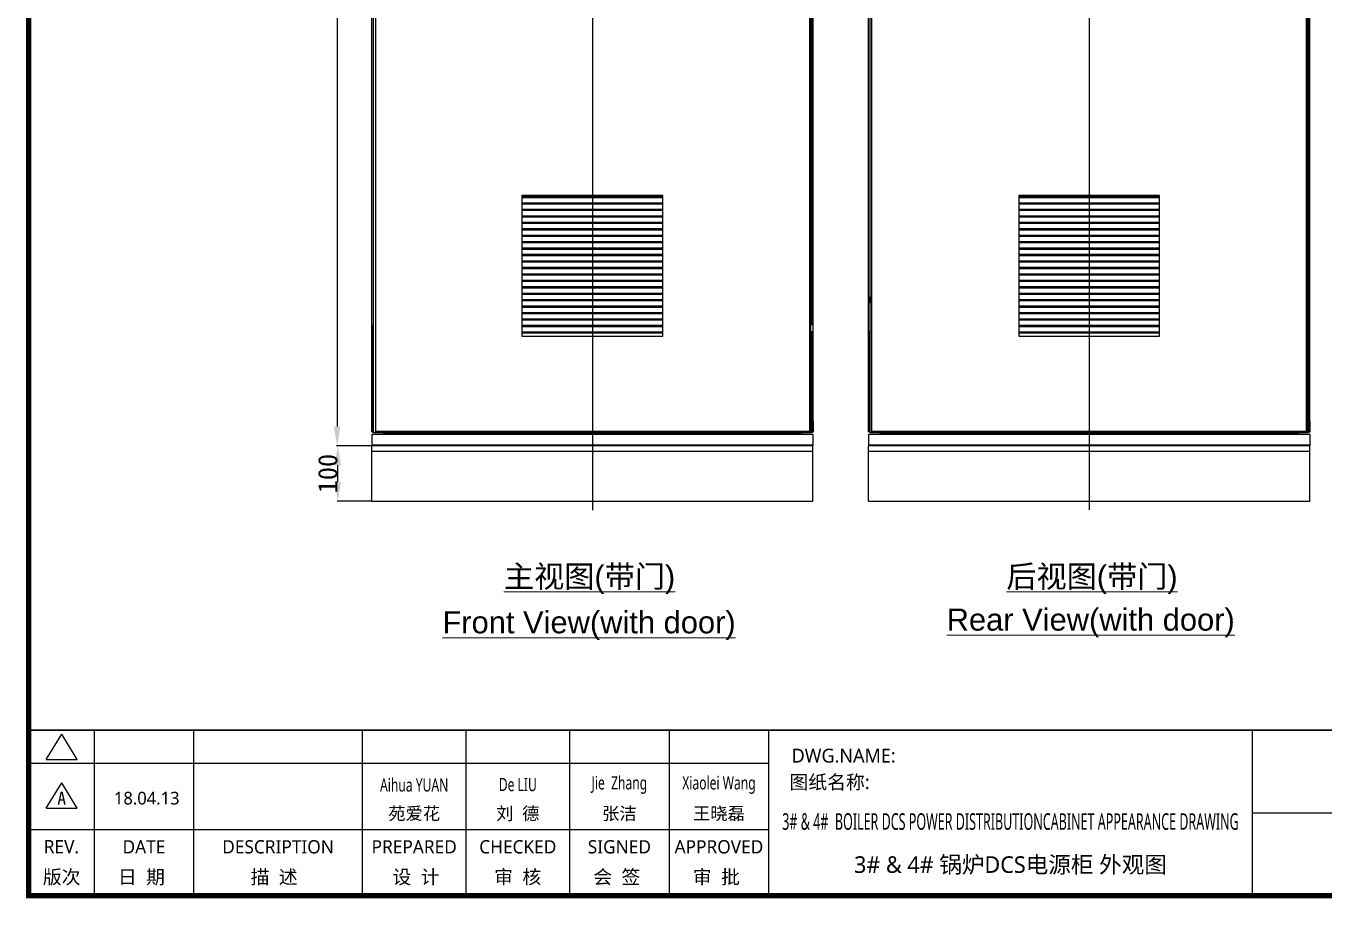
# Model space of a CAD drawing. Extents: x 81437 to 204847, y -54769 to -29444.
# Drawn here: x 81550 to 83900, y -50113 to -48531 of the extents above; entities that cross this region are included whole.
import ezdxf
from ezdxf.enums import TextEntityAlignment as Align
from ezdxf.lldxf.tags import DXFTag

# ---------------------------------------------------------------- set-up
doc = ezdxf.new("R2010")
doc.units = 0
doc.header["$LTSCALE"] = 100
doc.header["$MEASUREMENT"] = 0
doc.layers.add('t', color=1, linetype='Continuous')
doc.layers.add('TEXT', color=7, linetype='Continuous')
doc.styles.add('HZ', font='arial.ttf', dxfattribs={"width": 0.7})
doc.styles.get("Standard").update_dxf_attribs({"font": ''})
doc.styles.add('微软雅黑', font='')
doc.styles.get('Standard').set_extended_font_data('SimSun')
doc.styles.get('微软雅黑').set_extended_font_data('Microsoft YaHei')
tags = doc.linetypes.add('CENTER', pattern=[2, 1.25, -0.25, 0.25, -0.25]).pattern_tags.tags
tags[10:11] = [DXFTag(74, 4), DXFTag(75, 0), DXFTag(340, '0'), DXFTag(46, 1.0), DXFTag(50, 0.0), DXFTag(44, 0.0), DXFTag(45, 0.0)]
tags[8:9] = [DXFTag(74, 4), DXFTag(75, 0), DXFTag(340, '0'), DXFTag(46, 1.0), DXFTag(50, 0.0), DXFTag(44, 0.0), DXFTag(45, 0.0)]
tags[6:7] = [DXFTag(74, 4), DXFTag(75, 0), DXFTag(340, '0'), DXFTag(46, 1.0), DXFTag(50, 0.0), DXFTag(44, 0.0), DXFTag(45, 0.0)]
tags[4:5] = [DXFTag(74, 4), DXFTag(75, 0), DXFTag(340, '0'), DXFTag(46, 1.0), DXFTag(50, 0.0), DXFTag(44, 0.0), DXFTag(45, 0.0)]
doc.dimstyles.new('ISO-25', dxfattribs={"dimtxt": 35, "dimasz": 35, "dimexe": 1.25, "dimexo": 0.625, "dimtad": 1, "dimtoh": 1, "dimdec": 0, "dimtxsty": 'Standard', "dimcen": 2.5, "dimadec": 0, "dimazin": 0, "dimtfac": 1, "dimtdec": 0, "dimtmove": 0, "dimatfit": 3, "dimfxl": 1, "dimarcsym": 0})

# ---------------------------------------------------------------- blocks, each defined once
blk = doc.blocks.new('*D140')
at = {"color": 0, "lineweight": -2, "transparency": 16777216}
for p, q in [((82175.2, -49292.2), (82113.2, -49292.2)), ((82114.4, -49357.2), (82114.4, -49327.2)), ((82175.2, -49392.2), (82113.2, -49392.2))]:
    blk.add_line(p, q, dxfattribs=at)
at = {"color": 0, "transparency": 16777216}
for points in [[(82120.3, -49327.2), (82108.6, -49327.2), (82114.4, -49292.2)], [(82108.6, -49357.2), (82120.3, -49357.2), (82114.4, -49392.2)]]:
    blk.add_solid(points, dxfattribs=at)
at = {"layer": 'Defpoints', "color": 0, "transparency": 16777216}
for p in [(82114.4, -49292.2), (82175.8, -49292.2), (82175.8, -49392.2)]:
    blk.add_point(p, dxfattribs=at)
at = {"color": 0, "transparency": 16777216, "insert": (82096.3, -49342.2), "char_height": 35, "attachment_point": 5, "rotation": 90}
blk.add_mtext('100', dxfattribs=at)
blk = doc.blocks.new('*D141')
at = {"color": 0, "lineweight": -2, "transparency": 16777216}
for p, q in [((82175.5, -47289.7), (82111.9, -47289.7)), ((82113.2, -47324.7), (82113.2, -49257.2)), ((82175.5, -49292.2), (82111.9, -49292.2))]:
    blk.add_line(p, q, dxfattribs=at)
at = {"color": 0, "transparency": 16777216}
for points in [[(82119, -47324.7), (82107.4, -47324.7), (82113.2, -47289.7)], [(82107.4, -49257.2), (82119, -49257.2), (82113.2, -49292.2)]]:
    blk.add_solid(points, dxfattribs=at)
at = {"layer": 'Defpoints', "color": 0, "transparency": 16777216}
for p in [(82176.1, -47289.7), (82113.2, -49292.2), (82176.1, -49292.2)]:
    blk.add_point(p, dxfattribs=at)
at = {"color": 0, "transparency": 16777216, "insert": (82095.1, -48291), "char_height": 35, "attachment_point": 5, "rotation": 90}
blk.add_mtext('2003', dxfattribs=at)
blk = doc.blocks.new('图框')
at = {"color": 7}
for p, q in [((2209.5, -2910.4), (2209.5, -3210.4)), ((-6.2, -2970.4), (1334, -2970.4)), ((2209.5, -3060.4), (3109.5, -3060.4)), ((-6.2, -3090.4), (1334, -3090.4))]:
    blk.add_line(p, q, dxfattribs=at)
at = {"color": 7, "const_width": 3}
blk.add_lwpolyline([(4109.5, -2910.4), (-6.2, -2910.4)], dxfattribs=at)
at = {"layer": 't', "color": 7}
for p, q in [((25.8, -2963.9), (53.7, -2918)), ((81.7, -2963.9), (53.7, -2918)), ((25.8, -2963.9), (81.7, -2963.9)), ((25.8, -3051.8), (53.7, -3006)), ((81.7, -3051.8), (53.7, -3006)), ((25.8, -3051.8), (81.7, -3051.8))]:
    blk.add_line(p, q, dxfattribs=at)
at = {"layer": 't', "color": 7, "const_width": 9.62}
blk.add_lwpolyline([(4109.5, -3210.4), (4109.5, -58.9), (-6.2, -58.9), (-6.2, -3210.4)], close=True, dxfattribs=at)
at = {"layer": 't', "color": 7, "const_width": 2.4}
for points in [[(112.6, -2911.6), (112.6, -3210.4)], [(292.9, -2911.6), (292.9, -3210.4)], [(598.2, -2911.6), (598.2, -3215.3)], [(785.8, -2911.6), (785.8, -3215.3)], [(973.4, -2911.6), (973.4, -3215.3)], [(1153.7, -2911.6), (1153.7, -3215.3)], [(1334, -2911.6), (1334, -3215.3)]]:
    blk.add_lwpolyline(points, dxfattribs=at)
at = {"color": 7, "style": '微软雅黑', "flags": 8}
for tag, p, height in [('DWG.NAME:', (1375.5, -2969.2), 25), ('DWG.NO.:', (3122, -3089.3), 24), ('图纸编号', (3309.2, -3111.3), 24), ('FILENO.:', (3122.5, -3165), 24), ('文档号', (3311.6, -3183), 24)]:
    blk.add_attdef(tag, p, '', height=height, dxfattribs=at)
at = {"color": 7, "style": '微软雅黑', "width": 0.8, "flags": 8}
for tag, p, height in [('PROJECTNAME:', (3119.3, -2971.7), 24), ('PROJECT_NAME', (3324.7, -2969.2), 25)]:
    blk.add_attdef(tag, p, '', height=height, dxfattribs=at)
at = {"color": 7, "style": '微软雅黑', "flags": 8}
for tag, height, width, p in [('RENLIU', 24, 0.7, (692, -3009.2)), ('SHUFENWANG', 24, 0.7, (879.6, -3009.2)), ('FANGHOU', 24, 0.7, (1063.6, -3009.2)), ('DANDANLI', 24, 0.7, (1243.9, -3009.2)), ('#10STATIONONTROLCABINETCOVER', 30, 0.6, (1771.7, -3076)), ('HANGZHOUHOLLYSYSAUTOMATIONCO.,LTD.', 24, 0.7, (2763.9, -3104.6))]:
    blk.add_attdef(tag, text='', height=height, dxfattribs=dict(at, width=width)).set_placement(p, align=Align.MIDDLE)
for tag, p in [('图纸名称:', (1371.6, -3024.8)), ('项目名称', (3272.9, -3045.6))]:
    blk.add_attdef(tag, text='', height=25, dxfattribs=at).set_placement(p, align=Align.BOTTOM_LEFT)
at = {"color": 7, "flags": 8}
blk.add_attdef('A', text='', height=23, dxfattribs=at).set_placement((53.7, -3033.7), align=Align.MIDDLE)
at = {"color": 7, "style": '微软雅黑', "flags": 8}
for tag, height, p in [('设计时间', 23, (207.7, -3033.7)), ('刘仁', 23, (692, -3061.1)), ('王姝芬', 23, (879.6, -3061.1)), ('侯方', 23, (1063.6, -3061.1)), ('李丹丹', 23, (1243.9, -3061.1)), ('PAGEXOFX', 24, (3947.6, -3097.9)), ('REV.', 24, (53.2, -3121.9)), ('DATE', 24, (202.7, -3121.9)), ('DESCRIPTION', 24, (445.6, -3121.9)), ('PREPARED', 24, (692, -3121.9)), ('CHECKED', 24, (879.6, -3121.9)), ('SIGNED', 24, (1063.6, -3121.9)), ('APPROVED', 24, (1243.9, -3121.9)), ('图纸名称', 30, (1771.7, -3153.6)), ('第几页共几页', 24, (3947.6, -3172.9))]:
    blk.add_attdef(tag, text='', height=height, dxfattribs=at).set_placement(p, align=Align.MIDDLE)
at = {"layer": 't', "color": 7, "style": '微软雅黑'}
for s, p in [('版次', (53.7, -3176.5)), ('日  期', (198, -3176.5)), ('描  述', (438.3, -3176.5)), ('设  计', (695.3, -3176.5)), ('审  核', (879.4, -3176.5)), ('会  签', (1058.9, -3176.5)), ('审  批', (1239.1, -3176.5))]:
    blk.add_text(s, height=25, dxfattribs=at).set_placement(p, align=Align.MIDDLE_CENTER)

msp = doc.modelspace()

# ---------------------------------------------------------------- linework, layer by layer
at = {"color": 1, "linetype": 'CENTER'}
for p, q in [((82575.3, -47164.6), (82575.3, -49408.4)), ((83474.8, -47164.3), (83474.8, -49408.1))]:
    msp.add_line(p, q, dxfattribs=at)
at = {"color": 7, "linetype": 'Continuous'}
for p, q in [((82176.1, -49247.2), (82176.1, -47289.7)), ((83075.6, -49247.2), (83075.6, -47289.7)), ((82179.1, -49267.7), (82179.1, -47292.7)), ((82968.8, -49267.7), (82968.8, -47292.7)), ((82971.1, -49267.7), (82971.1, -47292.7)), ((83078.6, -49267.7), (83078.6, -47292.7)), ((83868.3, -49267.7), (83868.3, -47292.7)), ((83870.6, -49267.7), (83870.6, -47292.7)), ((82975.1, -49247.2), (82975.1, -47335.2)), ((83874.6, -49247.2), (83874.6, -47335.2)), ((83080.9, -48221.7), (83080.9, -49267.7)), ((82182.7, -48338.7), (82182.7, -49267.7)), ((82178.5, -48384.2), (82178.5, -49073.2)), ((82972.2, -49073.2), (82972.2, -48384.2)), ((82972.7, -48384.2), (82972.7, -49073.2)), ((83078, -48384.2), (83078, -49073.2)), ((83871.7, -49073.2), (83871.7, -48384.2)), ((83872.2, -48384.2), (83872.2, -49073.2)), ((82972.5, -49022.2), (82971.1, -49022.2)), ((82972.5, -49033.2), (82972.5, -49022.2)), ((82972.7, -49022.2), (82975.1, -49022.2)), ((82973.1, -49022.2), (82973.1, -49033.2)), ((82973.9, -49033.2), (82973.9, -49022.2)), ((83075.6, -49022.2), (83078, -49022.2)), ((83076.8, -49022.2), (83076.8, -49033.2)), ((83077.6, -49033.2), (83077.6, -49022.2)), ((83078.2, -49022.2), (83078.6, -49022.2)), ((83078.2, -49022.2), (83078.2, -49033.2)), ((82972.5, -49033.2), (82971.1, -49033.2)), ((82972.7, -49033.2), (82975.1, -49033.2)), ((83078, -49033.2), (83075.6, -49033.2)), ((83078.2, -49033.2), (83078.6, -49033.2)), ((82176.1, -49073.2), (82178.5, -49073.2)), ((82177.3, -49073.2), (82177.3, -49084.2)), ((82178.1, -49084.2), (82178.1, -49073.2)), ((82178.7, -49073.2), (82179.1, -49073.2)), ((82178.7, -49073.2), (82178.7, -49084.2)), ((83872, -49073.2), (83870.6, -49073.2)), ((83872, -49084.2), (83872, -49073.2)), ((83872.2, -49073.2), (83874.6, -49073.2)), ((83872.6, -49073.2), (83872.6, -49084.2)), ((83873.4, -49084.2), (83873.4, -49073.2)), ((82178.5, -49084.2), (82176.1, -49084.2)), ((82178.5, -49247.2), (82178.5, -49084.2)), ((82178.7, -49084.2), (82179.1, -49084.2)), ((82972.2, -49247.2), (82972.2, -49084.2)), ((82972.7, -49247.2), (82972.7, -49084.2)), ((83078, -49247.2), (83078, -49084.2)), ((83872, -49084.2), (83870.6, -49084.2)), ((83871.7, -49247.2), (83871.7, -49084.2)), ((83872.2, -49084.2), (83874.6, -49084.2)), ((83872.2, -49247.2), (83872.2, -49084.2)), ((82178.5, -49247.2), (82176.1, -49247.2)), ((82176.1, -49266.7), (82176.1, -49247.2)), ((82178.1, -49266.7), (82178.1, -49247.2)), ((82178.1, -49248.4), (82179.1, -49248.4)), ((82178.5, -49250.1), (82178.1, -49250.1)), ((82178.5, -49247.2), (82179.1, -49247.2)), ((82178.5, -49250.1), (82178.5, -49266)), ((82181.4, -49265.4), (82968.8, -49265.4)), ((82971.1, -49247.2), (82972.2, -49247.2)), ((82973.1, -49248.4), (82971.1, -49248.4)), ((82971.1, -49249.6), (82972.2, -49249.6)), ((82972.1, -49267.7), (82972.1, -49249.6)), ((82972.7, -49247.2), (82972.2, -49247.2)), ((82972.2, -49249.6), (82972.2, -49248.4)), ((82972.7, -49247.2), (82975.1, -49247.2)), ((82972.7, -49250.1), (82973.1, -49250.1)), ((82972.7, -49250.1), (82972.7, -49266)), ((82973.1, -49247.2), (82973.1, -49266.7)), ((82975.1, -49247.2), (82975.1, -49266.7)), ((83078, -49247.2), (83075.6, -49247.2)), ((83075.6, -49266.7), (83075.6, -49247.2)), ((83077.6, -49266.7), (83077.6, -49247.2)), ((83077.6, -49248.4), (83078.6, -49248.4)), ((83078, -49250.1), (83077.6, -49250.1)), ((83078, -49247.2), (83078.6, -49247.2)), ((83078, -49250.1), (83078, -49266)), ((83080.9, -49265.4), (83868.3, -49265.4)), ((83870.6, -49247.2), (83871.7, -49247.2)), ((83872.6, -49248.4), (83870.6, -49248.4)), ((83870.6, -49249.6), (83871.7, -49249.6)), ((83871.6, -49267.7), (83871.6, -49249.6)), ((83872.2, -49247.2), (83871.7, -49247.2)), ((83871.7, -49249.6), (83871.7, -49248.4)), ((83872.2, -49247.2), (83874.6, -49247.2)), ((83872.2, -49250.1), (83872.6, -49250.1)), ((83872.2, -49250.1), (83872.2, -49266)), ((83872.6, -49247.2), (83872.6, -49266.7)), ((83874.6, -49247.2), (83874.6, -49266.7)), ((82975.3, -49271.2), (82175.8, -49271.2)), ((82175.8, -49271.2), (82175.8, -49292.1)), ((82178.1, -49266.7), (82176.1, -49266.7)), ((82178.5, -49266), (82178.1, -49266)), ((82179.1, -49267.7), (82972.1, -49267.7)), ((82197.2, -49269.6), (82197.2, -49267.7)), ((82197.2, -49269.6), (82219.6, -49269.6)), ((82197.7, -49269.6), (82197.7, -49267.7)), ((82198.4, -49269.6), (82198.4, -49271.2)), ((82198.9, -49269.6), (82198.9, -49271.2)), ((82217.9, -49269.6), (82217.9, -49271.2)), ((82218.4, -49269.6), (82218.4, -49271.2)), ((82219.1, -49269.6), (82219.1, -49267.7)), ((82219.6, -49267.7), (82219.6, -49269.2)), ((82931.6, -49268.1), (82219.6, -49268.1)), ((82219.6, -49269.6), (82219.6, -49269.2)), ((82931.6, -49269.6), (82219.6, -49269.6)), ((82219.6, -49269.6), (82219.6, -49271.2)), ((82931.6, -49270.1), (82219.6, -49270.1)), ((82931.6, -49267.7), (82931.6, -49269.2)), ((82931.6, -49269.6), (82931.6, -49269.2)), ((82954, -49269.6), (82931.6, -49269.6)), ((82931.6, -49269.6), (82931.6, -49271.2)), ((82932.1, -49269.6), (82932.1, -49267.7)), ((82932.8, -49269.6), (82932.8, -49271.2)), ((82933.3, -49269.6), (82933.3, -49271.2)), ((82952.3, -49269.6), (82952.3, -49271.2)), ((82952.8, -49269.6), (82952.8, -49271.2)), ((82953.5, -49269.6), (82953.5, -49267.7)), ((82954, -49269.6), (82954, -49267.7)), ((82972.7, -49266), (82973.1, -49266)), ((82973.1, -49266.7), (82975.1, -49266.7)), ((82974.8, -49271.2), (82974.8, -49292.1)), ((82975.3, -49290.4), (82975.3, -49271.2)), ((83874.8, -49271.2), (83075.3, -49271.2)), ((83075.3, -49271.2), (83075.3, -49292.1)), ((83077.6, -49266.7), (83075.6, -49266.7)), ((83078, -49266), (83077.6, -49266)), ((83078.6, -49267.7), (83871.6, -49267.7)), ((83096.7, -49269.6), (83096.7, -49267.7)), ((83096.7, -49269.6), (83119.1, -49269.6)), ((83097.2, -49269.6), (83097.2, -49267.7)), ((83097.9, -49269.6), (83097.9, -49271.2)), ((83098.4, -49269.6), (83098.4, -49271.2)), ((83117.4, -49269.6), (83117.4, -49271.2)), ((83117.9, -49269.6), (83117.9, -49271.2)), ((83118.6, -49269.6), (83118.6, -49267.7)), ((83119.1, -49267.7), (83119.1, -49269.2)), ((83831.1, -49268.1), (83119.1, -49268.1)), ((83119.1, -49269.6), (83119.1, -49269.2)), ((83831.1, -49269.6), (83119.1, -49269.6)), ((83119.1, -49269.6), (83119.1, -49271.2)), ((83831.1, -49270.1), (83119.1, -49270.1)), ((83831.1, -49267.7), (83831.1, -49269.2)), ((83831.1, -49269.6), (83831.1, -49269.2)), ((83853.5, -49269.6), (83831.1, -49269.6)), ((83831.1, -49269.6), (83831.1, -49271.2)), ((83831.6, -49269.6), (83831.6, -49267.7)), ((83832.3, -49269.6), (83832.3, -49271.2)), ((83832.8, -49269.6), (83832.8, -49271.2)), ((83851.8, -49269.6), (83851.8, -49271.2)), ((83852.3, -49269.6), (83852.3, -49271.2)), ((83853, -49269.6), (83853, -49267.7)), ((83853.5, -49269.6), (83853.5, -49267.7)), ((83872.2, -49266), (83872.6, -49266)), ((83872.6, -49266.7), (83874.6, -49266.7)), ((83874.3, -49271.2), (83874.3, -49292.1)), ((83874.8, -49290.4), (83874.8, -49271.2)), ((82175.8, -49289.9), (82974.8, -49289.9)), ((82975.3, -49292.2), (82175.8, -49292.2)), ((82175.8, -49392.2), (82175.8, -49292.2)), ((82974.8, -49302.2), (82175.8, -49302.2)), ((82975.3, -49290.4), (82974.8, -49290.4)), ((82974.8, -49392.2), (82974.8, -49292.2)), ((82975.3, -49292.2), (82975.3, -49290.7)), ((83075.3, -49289.9), (83874.3, -49289.9)), ((83874.8, -49292.2), (83075.3, -49292.2)), ((83075.3, -49392.2), (83075.3, -49292.2)), ((83874.3, -49302.2), (83075.3, -49302.2)), ((83874.8, -49290.4), (83874.3, -49290.4)), ((83874.3, -49392.2), (83874.3, -49292.2)), ((83874.8, -49292.2), (83874.8, -49290.7)), ((82175.8, -49392.2), (82974.8, -49392.2)), ((83075.3, -49392.2), (83874.3, -49392.2))]:
    msp.add_line(p, q, dxfattribs=at)
at = {"color": 7}
for p, q in [((82702.8, -48840.7), (82447.8, -48840.7)), ((82702.8, -48842.7), (82447.8, -48842.7)), ((83602.3, -48840.7), (83347.3, -48840.7)), ((83602.3, -48842.7), (83347.3, -48842.7)), ((82702.8, -48852.3), (82447.8, -48852.3)), ((82702.8, -48854.4), (82447.8, -48854.4)), ((82702.8, -48864), (82447.8, -48864)), ((82702.8, -48866), (82447.8, -48866)), ((83602.3, -48852.3), (83347.3, -48852.3)), ((83602.3, -48854.4), (83347.3, -48854.4)), ((83602.3, -48864), (83347.3, -48864)), ((83602.3, -48866), (83347.3, -48866)), ((82702.8, -48875.7), (82447.8, -48875.7)), ((82702.8, -48877.7), (82447.8, -48877.7)), ((82702.8, -48887.4), (82447.8, -48887.4)), ((82702.8, -48889.4), (82447.8, -48889.4)), ((83602.3, -48875.7), (83347.3, -48875.7)), ((83602.3, -48877.7), (83347.3, -48877.7)), ((83602.3, -48887.4), (83347.3, -48887.4)), ((83602.3, -48889.4), (83347.3, -48889.4)), ((82702.8, -48899), (82447.8, -48899)), ((82702.8, -48901.1), (82447.8, -48901.1)), ((82702.8, -48910.7), (82447.8, -48910.7)), ((82702.8, -48912.7), (82447.8, -48912.7)), ((83602.3, -48899), (83347.3, -48899)), ((83602.3, -48901.1), (83347.3, -48901.1)), ((83602.3, -48910.7), (83347.3, -48910.7)), ((83602.3, -48912.7), (83347.3, -48912.7)), ((82702.8, -48922.4), (82447.8, -48922.4)), ((82702.8, -48924.4), (82447.8, -48924.4)), ((82702.8, -48934.1), (82447.8, -48934.1)), ((82702.8, -48936.1), (82447.8, -48936.1)), ((83602.3, -48922.4), (83347.3, -48922.4)), ((83602.3, -48924.4), (83347.3, -48924.4)), ((83602.3, -48934.1), (83347.3, -48934.1)), ((83602.3, -48936.1), (83347.3, -48936.1)), ((82702.8, -48945.7), (82447.8, -48945.7)), ((82702.8, -48947.8), (82447.8, -48947.8)), ((82702.8, -48957.4), (82447.8, -48957.4)), ((82702.8, -48959.4), (82447.8, -48959.4)), ((83602.3, -48945.7), (83347.3, -48945.7)), ((83602.3, -48947.8), (83347.3, -48947.8)), ((83602.3, -48957.4), (83347.3, -48957.4)), ((83602.3, -48959.4), (83347.3, -48959.4)), ((82702.8, -48969.1), (82447.8, -48969.1)), ((82702.8, -48971.1), (82447.8, -48971.1)), ((82702.8, -48980.8), (82447.8, -48980.8)), ((82702.8, -48982.8), (82447.8, -48982.8)), ((83602.3, -48969.1), (83347.3, -48969.1)), ((83602.3, -48971.1), (83347.3, -48971.1)), ((83602.3, -48980.8), (83347.3, -48980.8)), ((83602.3, -48982.8), (83347.3, -48982.8)), ((82702.8, -48992.4), (82447.8, -48992.4)), ((82702.8, -48994.5), (82447.8, -48994.5)), ((82702.8, -49004.1), (82447.8, -49004.1)), ((82702.8, -49006.1), (82447.8, -49006.1)), ((83602.3, -48992.4), (83347.3, -48992.4)), ((83602.3, -48994.5), (83347.3, -48994.5)), ((83602.3, -49004.1), (83347.3, -49004.1)), ((83602.3, -49006.1), (83347.3, -49006.1)), ((82702.8, -49015.8), (82447.8, -49015.8)), ((82702.8, -49017.8), (82447.8, -49017.8)), ((82702.8, -49027.5), (82447.8, -49027.5)), ((82702.8, -49029.5), (82447.8, -49029.5)), ((83602.3, -49015.8), (83347.3, -49015.8)), ((83602.3, -49017.8), (83347.3, -49017.8)), ((83602.3, -49027.5), (83347.3, -49027.5)), ((83602.3, -49029.5), (83347.3, -49029.5)), ((82702.8, -49039.2), (82447.8, -49039.2)), ((82702.8, -49041.2), (82447.8, -49041.2)), ((82702.8, -49050.8), (82447.8, -49050.8)), ((82702.8, -49052.8), (82447.8, -49052.8)), ((83602.3, -49039.2), (83347.3, -49039.2)), ((83602.3, -49041.2), (83347.3, -49041.2)), ((83602.3, -49050.8), (83347.3, -49050.8)), ((83602.3, -49052.8), (83347.3, -49052.8)), ((82702.8, -49062.5), (82447.8, -49062.5)), ((82702.8, -49064.5), (82447.8, -49064.5)), ((82702.8, -49074.2), (82447.8, -49074.2)), ((82702.8, -49076.2), (82447.8, -49076.2)), ((83602.3, -49062.5), (83347.3, -49062.5)), ((83602.3, -49064.5), (83347.3, -49064.5)), ((83602.3, -49074.2), (83347.3, -49074.2)), ((83602.3, -49076.2), (83347.3, -49076.2)), ((82702.8, -49085.9), (82447.8, -49085.9)), ((82702.8, -49087.9), (82447.8, -49087.9)), ((83602.3, -49085.9), (83347.3, -49085.9)), ((83602.3, -49087.9), (83347.3, -49087.9))]:
    msp.add_line(p, q, dxfattribs=at)
for points in [[(82702.8, -49093.4), (82702.8, -48838.4), (82447.8, -48838.4), (82447.8, -49093.4)], [(83602.3, -49093.4), (83602.3, -48838.4), (83347.3, -48838.4), (83347.3, -49093.4)]]:
    msp.add_lwpolyline(points, close=True, dxfattribs=at)
at = {"color": 7, "linetype": 'Continuous'}
for centre, radius, start, end in [((82179, -49250.1), 1.7, 90, 122.2595), ((82179, -49250.1), 0.5, 90, 180), ((82972.2, -49250.1), 1.7, 57.7405, 90), ((82972.2, -49250.1), 0.5, 0, 90), ((83078.5, -49250.1), 1.7, 90, 122.2595), ((83078.5, -49250.1), 0.5, 90, 180), ((83871.7, -49250.1), 1.7, 57.7405, 90), ((83871.7, -49250.1), 0.5, 0, 90), ((82177.3, -49266), 1.2, 212.7273, 0), ((82973.9, -49266), 1.2, 180, 327.2727), ((83076.8, -49266), 1.2, 212.7273, 0), ((83873.4, -49266), 1.2, 180, 327.2727), ((82973.5, -49290.4), 1.8, 315, 0), ((83873, -49290.4), 1.8, 315, 0)]:
    msp.add_arc(centre, radius, start, end, dxfattribs=at)

# ---------------------------------------------------------------- block references
at = {"color": 1}
ref = msp.add_blockref('图框', (81560.7, -46896.2), dxfattribs=at)
ref.add_attrib('图纸名称:', '图纸名称:', dxfattribs={"color": 7, "height": 25, "style": '微软雅黑', "flags": 8}).set_placement((82932.3, -49921), align=Align.BOTTOM_LEFT)
ref.add_attrib('#10STATIONONTROLCABINETCOVER', '3# & 4#  BOILER DCS POWER DISTRIBUTIONCABINET APPEARANCE DRAWING', dxfattribs={"color": 7, "height": 30, "style": '微软雅黑', "width": 0.58, "flags": 8}).set_placement((83332.4, -49972.3), align=Align.MIDDLE)
ref.add_attrib('DWG.NAME:', 'DWG.NAME:', (82936.1, -49865.5), dxfattribs={"color": 7, "height": 25, "style": '微软雅黑', "flags": 8})
ref.add_attrib('DANDANLI', 'Xiaolei Wang', dxfattribs={"color": 7, "height": 24, "style": '微软雅黑', "width": 0.7, "flags": 8}).set_placement((82804.5, -49905.5), align=Align.MIDDLE)
ref.add_attrib('FANGHOU', 'Jie  Zhang', dxfattribs={"color": 7, "height": 24, "style": '微软雅黑', "width": 0.7, "flags": 8}).set_placement((82624.2, -49905.5), align=Align.MIDDLE)
ref.add_attrib('SHUFENWANG', 'De LIU', dxfattribs={"color": 7, "height": 24, "style": '微软雅黑', "width": 0.7, "flags": 8}).set_placement((82440.3, -49905.5), align=Align.MIDDLE)
ref.add_attrib('RENLIU', 'Aihua YUAN', dxfattribs={"color": 7, "height": 24, "style": '微软雅黑', "width": 0.7, "flags": 8}).set_placement((82252.7, -49905.5), align=Align.MIDDLE)
ref.add_attrib('APPROVED', 'APPROVED', dxfattribs={"color": 7, "height": 24, "style": '微软雅黑'}).set_placement((82804.5, -50018.1), align=Align.MIDDLE)
ref.add_attrib('SIGNED', 'SIGNED', dxfattribs={"color": 7, "height": 24, "style": '微软雅黑'}).set_placement((82624.2, -50018.1), align=Align.MIDDLE)
ref.add_attrib('CHECKED', 'CHECKED', dxfattribs={"color": 7, "height": 24, "style": '微软雅黑'}).set_placement((82440.3, -50018.1), align=Align.MIDDLE)
ref.add_attrib('PREPARED', 'PREPARED', dxfattribs={"color": 7, "height": 24, "style": '微软雅黑'}).set_placement((82252.7, -50018.1), align=Align.MIDDLE)
ref.add_attrib('DESCRIPTION', 'DESCRIPTION', dxfattribs={"color": 7, "height": 24, "style": '微软雅黑'}).set_placement((82006.2, -50018.1), align=Align.MIDDLE)
ref.add_attrib('DATE', 'DATE', dxfattribs={"color": 7, "height": 24, "style": '微软雅黑', "flags": 8}).set_placement((81763.4, -50018.1), align=Align.MIDDLE)
ref.add_attrib('REV.', 'REV.', dxfattribs={"color": 7, "height": 24, "style": '微软雅黑', "flags": 8}).set_placement((81613.9, -50018.1), align=Align.MIDDLE)
ref.add_attrib('A', 'A', dxfattribs={"color": 7, "height": 23, "flags": 8}).set_placement((81614.4, -49930), align=Align.MIDDLE)
ref.add_attrib('设计时间', '18.04.13', dxfattribs={"color": 7, "height": 23, "style": '微软雅黑', "flags": 8}).set_placement((81768.4, -49930), align=Align.MIDDLE)
ref.add_attrib('李丹丹', '王晓磊', dxfattribs={"color": 7, "height": 23, "style": '微软雅黑', "flags": 8}).set_placement((82804.5, -49957.3), align=Align.MIDDLE)
ref.add_attrib('侯方', '张洁', dxfattribs={"color": 7, "height": 23, "style": '微软雅黑', "flags": 8}).set_placement((82624.2, -49957.3), align=Align.MIDDLE)
ref.add_attrib('王姝芬', '刘  德', dxfattribs={"color": 7, "height": 23, "style": '微软雅黑', "flags": 8}).set_placement((82440.3, -49957.3), align=Align.MIDDLE)
ref.add_attrib('刘仁', '苑爱花', dxfattribs={"color": 7, "height": 23, "style": '微软雅黑', "flags": 8}).set_placement((82252.7, -49957.3), align=Align.MIDDLE)
ref.add_attrib('图纸名称', '3# & 4# 锅炉DCS电源柜 外观图', dxfattribs={"color": 7, "height": 30, "style": '微软雅黑', "flags": 8}).set_placement((83332.4, -50049.8), align=Align.MIDDLE)

# ---------------------------------------------------------------- texts
at = {"layer": 'TEXT', "color": 7, "lineweight": 0, "style": 'HZ'}
for s, p in [('%%U主视图(带门)', (82570.3, -49548.4)), ('%%U后视图(带门)', (83480, -49548.4)), ('%%UFront View(with door)', (82569.3, -49631.5)), ('%%URear View(with door)', (83477.7, -49626.6))]:
    msp.add_text(s, height=40, dxfattribs=at).set_placement(p, align=Align.CENTER)

# ---------------------------------------------------------------- dimensions: what is measured, and where the dimension line sits
at = {"color": 3}
for base, p1, p2, picture, middle in [((82113.1883608, -49292.2487368), (82176.134282, -47289.7487368), (82176.134282, -49292.2487368), '*D141', (82095.0633608, -48290.9987368)), ((82114.4, -49292.2), (82175.8, -49392.2), (82175.8, -49292.2), '*D140', (82096.3, -49342.2))]:
    dim = msp.add_linear_dim(base=base, p1=p1, p2=p2, angle=90, dimstyle='ISO-25', dxfattribs=at)
    dim.commit()
    dim.dimension.update_dxf_attribs({"geometry": picture, "text_midpoint": middle})

doc.saveas('drawing.dxf')
